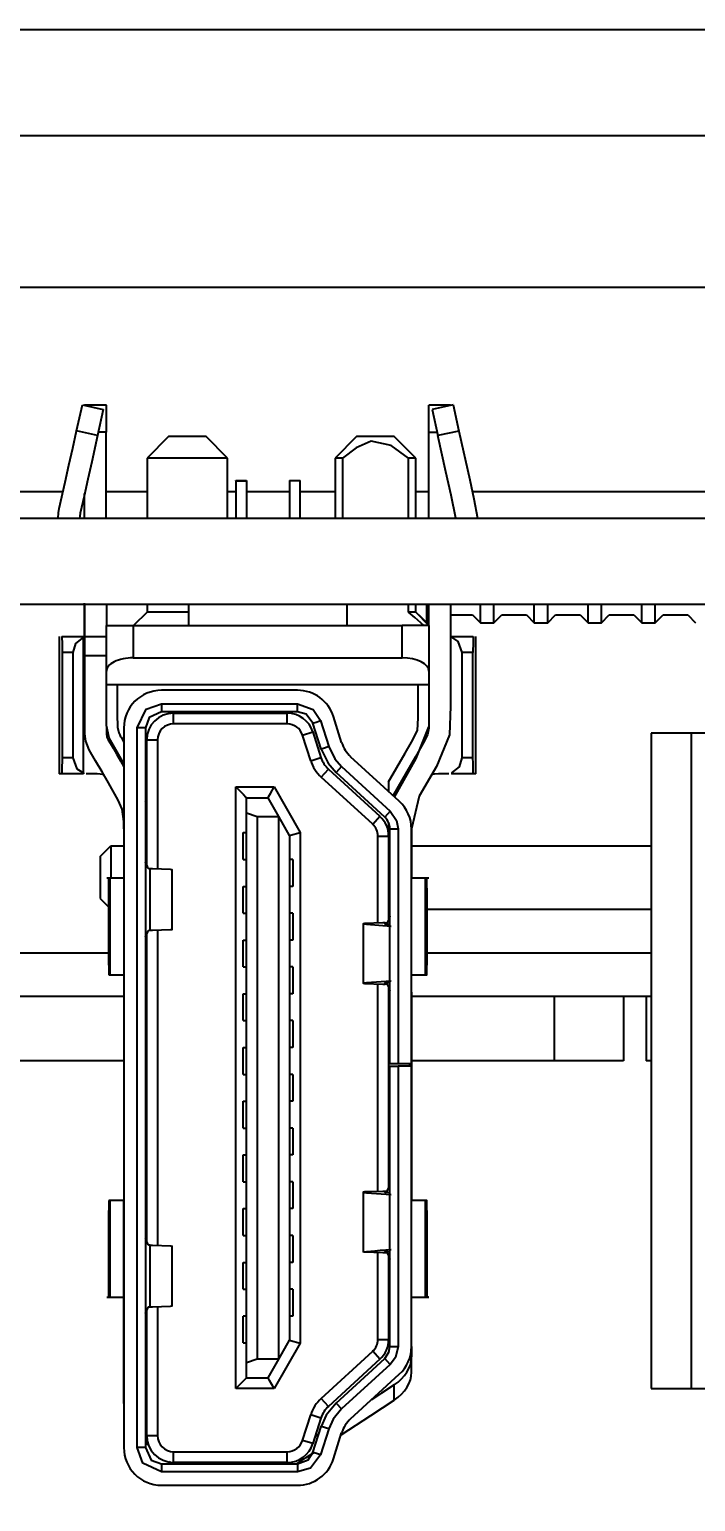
# Model space of a CAD drawing. Header units: millimetres. Extents: x 239 to 841, y 198 to 536.
# Drawn here: x 351.12 to 363.51, y 261.74 to 289.15 of the extents above; entities that cross this region are included whole.
import ezdxf

# ---------------------------------------------------------------- set-up
doc = ezdxf.new("R2010")
doc.units = ezdxf.units.MM
doc.styles.get("Standard").update_dxf_attribs({"font": 'arial.ttf'})
doc.dimstyles.get("Standard").update_dxf_attribs({"dimtxt": 3, "dimasz": 2, "dimexe": 0.5, "dimexo": 0.5, "dimgap": 0.5, "dimtad": 1, "dimdec": 1, "dimzin": 0, "dimdsep": 46, "dimtxsty": 'Standard', "dimcen": 0.09, "dimclrd": 253, "dimclre": 253, "dimclrt": 6, "dimadec": 0, "dimazin": 0, "dimtfac": 1, "dimtdec": 1, "dimtofl": 0, "dimtmove": 0, "dimatfit": 3, "dimfxl": 1, "dimtolj": 1, "dimtzin": 0, "dimarcsym": 0})

# ---------------------------------------------------------------- blocks, each defined once
blk = doc.blocks.new('*D11')
at = {"color": 253, "lineweight": -2}
for p, q in [((347.301, 268.898), (347.301, 247.581)), ((354.844, 261.544), (354.844, 247.581)), ((352.844, 248.081), (349.301, 248.081))]:
    blk.add_line(p, q, dxfattribs=at)
at = {"color": 253}
for points in [[(349.301, 248.414), (349.301, 247.748), (347.301, 248.081)], [(352.844, 248.414), (352.844, 247.748), (354.844, 248.081)]]:
    blk.add_solid(points, dxfattribs=at)
at = {"layer": 'Defpoints', "color": 0}
for p in [(347.301, 269.398), (354.844, 262.044), (347.301, 248.081)]:
    blk.add_point(p, dxfattribs=at)
at = {"color": 6, "insert": (351.073, 250.107), "char_height": 3, "attachment_point": 5}
blk.add_mtext('\\A1;7.5', dxfattribs=at)
blk = doc.blocks.new('*D12')
at = {"color": 253, "lineweight": -2}
for p, q in [((354.844, 261.544), (354.844, 247.581)), ((370.139, 261.648), (370.139, 247.581)), ((356.844, 248.081), (368.139, 248.081))]:
    blk.add_line(p, q, dxfattribs=at)
at = {"color": 253}
for points in [[(356.844, 248.414), (356.844, 247.748), (354.844, 248.081)], [(368.139, 248.414), (368.139, 247.748), (370.139, 248.081)]]:
    blk.add_solid(points, dxfattribs=at)
at = {"layer": 'Defpoints', "color": 0}
for p in [(354.844, 262.044), (370.139, 262.148), (370.139, 248.081)]:
    blk.add_point(p, dxfattribs=at)
at = {"color": 6, "insert": (362.492, 250.114), "char_height": 3, "attachment_point": 5}
blk.add_mtext('\\A1;15.3', dxfattribs=at)

msp = doc.modelspace()

# ---------------------------------------------------------------- linework, layer by layer
for p, q in [((342.856, 289.148), (415.856, 289.148)), ((415.856, 287.168), (342.856, 287.168)), ((342.856, 284.348), (368.006, 284.348)), ((351.998, 281.673), (352.106, 282.161)), ((352.106, 282.161), (352.496, 282.075)), ((352.549, 282.152), (352.149, 282.152)), ((352.149, 282.151), (352.149, 282.152)), ((352.496, 282.075), (352.388, 281.586)), ((358.953, 282.152), (358.553, 282.152)), ((358.953, 282.152), (358.553, 282.152)), ((359.003, 282.159), (358.613, 282.073)), ((358.613, 282.073), (358.721, 281.585)), ((358.953, 282.151), (358.953, 282.152)), ((359.003, 282.159), (359.111, 281.671)), ((352.388, 281.586), (351.998, 281.673)), ((352.549, 281.652), (352.403, 281.652)), ((353.709, 281.569), (353.309, 281.169)), ((354.409, 281.569), (353.709, 281.569)), ((354.809, 281.169), (354.409, 281.569)), ((357.209, 281.569), (356.809, 281.169)), ((357.272, 281.569), (357.209, 281.569)), ((357.909, 281.569), (357.272, 281.569)), ((358.309, 281.169), (357.909, 281.569)), ((358.553, 281.652), (358.706, 281.652)), ((359.111, 281.671), (358.721, 281.585)), ((353.309, 281.169), (353.309, 280.048)), ((354.809, 281.169), (353.309, 281.169)), ((354.809, 280.048), (354.809, 281.169)), ((356.809, 281.169), (356.809, 280.048)), ((356.944, 281.169), (356.809, 281.169)), ((356.944, 281.169), (356.944, 280.048)), ((358.309, 281.169), (358.173, 281.169)), ((358.173, 280.048), (358.173, 281.169)), ((358.309, 280.048), (358.309, 281.169)), ((354.959, 280.748), (355.159, 280.748)), ((354.959, 280.744), (354.959, 280.048)), ((354.959, 280.744), (355.159, 280.744)), ((355.159, 280.744), (355.159, 280.048)), ((355.959, 280.748), (356.159, 280.748)), ((355.959, 280.748), (355.959, 280.744)), ((355.959, 280.744), (355.959, 280.048)), ((356.159, 280.048), (356.159, 280.744)), ((346.556, 280.548), (351.749, 280.548)), ((352.55, 280.548), (353.309, 280.548)), ((354.809, 280.548), (354.959, 280.548)), ((355.159, 280.548), (355.959, 280.548)), ((356.159, 280.548), (356.809, 280.548)), ((358.309, 280.548), (358.553, 280.548)), ((359.36, 280.548), (366.349, 280.548)), ((333.795, 280.048), (428.916, 280.048)), ((333.795, 278.448), (420.198, 278.448)), ((353.309, 278.298), (353.059, 278.048)), ((353.309, 278.448), (353.309, 278.298)), ((354.079, 278.298), (353.309, 278.298)), ((354.079, 278.448), (354.079, 278.048)), ((357.029, 278.448), (357.029, 278.048)), ((358.173, 278.298), (358.173, 278.448)), ((358.309, 278.298), (358.173, 278.298)), ((358.309, 278.298), (358.309, 278.448)), ((358.554, 278.052), (358.309, 278.298)), ((358.359, 278.248), (358.367, 278.248)), ((358.367, 278.248), (358.513, 278.102)), ((358.513, 278.102), (358.513, 278.448)), ((358.976, 278.248), (359.367, 278.248)), ((359.367, 278.248), (359.513, 278.102)), ((359.513, 278.102), (359.513, 278.448)), ((359.763, 278.102), (359.763, 278.448)), ((359.763, 278.102), (359.909, 278.248)), ((359.909, 278.248), (360.367, 278.248)), ((360.367, 278.248), (360.513, 278.102)), ((360.513, 278.102), (360.513, 278.448)), ((360.763, 278.102), (360.763, 278.448)), ((360.763, 278.102), (360.909, 278.248)), ((360.909, 278.248), (361.367, 278.248)), ((361.367, 278.248), (361.513, 278.102)), ((361.513, 278.102), (361.513, 278.448)), ((361.763, 278.102), (361.763, 278.448)), ((361.763, 278.102), (361.909, 278.248)), ((361.909, 278.248), (362.367, 278.248)), ((362.367, 278.248), (362.513, 278.102)), ((362.513, 278.102), (362.513, 278.448)), ((362.763, 278.102), (362.763, 278.448)), ((362.763, 278.102), (362.909, 278.248)), ((362.909, 278.248), (363.367, 278.248)), ((363.367, 278.248), (363.513, 278.102)), ((352.554, 278.048), (353.054, 278.048)), ((352.554, 277.198), (352.554, 278.048)), ((353.054, 278.048), (358.054, 278.048)), ((353.054, 278.048), (353.054, 277.448)), ((358.554, 278.048), (358.054, 278.048)), ((358.054, 277.448), (358.054, 278.048)), ((358.554, 278.048), (358.554, 277.198)), ((359.513, 278.102), (359.763, 278.102)), ((360.513, 278.102), (360.763, 278.102)), ((361.513, 278.102), (361.763, 278.102)), ((362.513, 278.102), (362.763, 278.102)), ((351.678, 277.848), (351.678, 275.288)), ((352.155, 277.848), (352.554, 277.848)), ((359.424, 275.288), (359.424, 277.848)), ((351.729, 277.548), (351.729, 275.588)), ((352.155, 277.492), (352.554, 277.492)), ((353.054, 277.448), (358.054, 277.448)), ((359.373, 275.588), (359.373, 277.548)), ((352.554, 276.948), (352.554, 277.198)), ((358.554, 277.198), (358.554, 276.948)), ((358.554, 276.948), (352.554, 276.948)), ((356.109, 276.844), (353.579, 276.844)), ((353.579, 276.594), (356.109, 276.594)), ((353.804, 276.419), (355.918, 276.419)), ((353.804, 276.219), (353.804, 276.419)), ((355.918, 276.219), (355.918, 276.419)), ((356.539, 276.28), (356.692, 275.795)), ((356.93, 275.87), (356.777, 276.355)), ((352.879, 276.144), (352.879, 262.744)), ((353.129, 262.744), (353.129, 276.144)), ((355.918, 276.219), (353.804, 276.219)), ((356.204, 276.01), (356.395, 276.07)), ((356.355, 275.534), (356.204, 276.01)), ((356.395, 276.07), (356.545, 275.594)), ((362.689, 276.048), (362.689, 263.848)), ((363.439, 276.048), (362.689, 276.048)), ((363.839, 276.048), (363.439, 276.048)), ((363.439, 263.848), (363.439, 276.048)), ((353.304, 275.919), (353.504, 275.919)), ((353.304, 273.592), (353.304, 275.919)), ((353.504, 275.919), (353.504, 273.518)), ((356.355, 275.534), (356.545, 275.594)), ((358.002, 274.778), (357.097, 275.608)), ((356.549, 275.229), (356.684, 275.376)), ((357.507, 274.35), (356.549, 275.229)), ((356.684, 275.376), (357.642, 274.498)), ((357.732, 274.483), (356.827, 275.313)), ((356.928, 275.424), (357.833, 274.594)), ((359.424, 275.288), (359.379, 275.288)), ((354.96, 275.044), (355.677, 275.044)), ((354.96, 263.844), (354.96, 275.044)), ((355.677, 275.044), (356.16, 274.197)), ((357.804, 275.141), (357.804, 274.96)), ((355.16, 274.844), (355.56, 274.844)), ((355.16, 274.564), (355.16, 274.844)), ((355.76, 274.494), (355.56, 274.844)), ((355.16, 274.564), (355.36, 274.494)), ((355.16, 264.324), (355.16, 274.564)), ((355.36, 274.494), (355.76, 274.494)), ((355.36, 274.494), (355.36, 264.394)), ((355.96, 274.144), (355.76, 274.494)), ((355.76, 264.394), (355.76, 274.494)), ((357.507, 274.35), (357.642, 274.498)), ((357.833, 274.594), (357.732, 274.483)), ((357.804, 274.382), (357.804, 272.583)), ((357.804, 274.382), (357.804, 274.129)), ((352.877, 274.148), (352.879, 274.148)), ((353.279, 274.148), (353.282, 274.148)), ((355.097, 274.194), (355.16, 274.194)), ((355.097, 273.694), (355.097, 274.194)), ((355.96, 274.144), (355.96, 264.744)), ((356.16, 274.197), (356.16, 264.691)), ((357.604, 274.129), (357.804, 274.129)), ((357.604, 272.515), (357.604, 274.129)), ((357.804, 274.129), (357.804, 272.583)), ((357.829, 274.262), (357.979, 274.262)), ((357.829, 269.894), (357.829, 274.262)), ((357.979, 274.262), (357.979, 269.894)), ((358.229, 274.262), (358.229, 273.344)), ((358.229, 269.894), (358.229, 274.262)), ((352.438, 273.748), (352.638, 273.948)), ((352.638, 273.948), (352.88, 273.948)), ((352.638, 273.948), (352.638, 273.352)), ((358.229, 273.948), (362.69, 273.948)), ((352.438, 273.748), (352.438, 272.968)), ((355.097, 273.694), (355.16, 273.694)), ((356.02, 273.694), (355.96, 273.694)), ((356.02, 273.694), (356.02, 273.194)), ((352.879, 273.344), (352.559, 273.344)), ((352.879, 273.344), (352.559, 273.344)), ((352.597, 273.344), (352.597, 273.344)), ((352.62, 273.344), (352.62, 271.544)), ((353.369, 272.376), (353.369, 273.52)), ((353.778, 272.394), (353.778, 273.502)), ((358.55, 273.344), (358.229, 273.344)), ((358.55, 273.344), (358.229, 273.344)), ((358.488, 271.544), (358.488, 273.344)), ((352.597, 271.728), (352.597, 273.16)), ((355.097, 273.194), (355.16, 273.194)), ((355.097, 272.694), (355.097, 273.194)), ((356.02, 273.194), (355.96, 273.194)), ((358.512, 273.16), (358.512, 271.728)), ((352.438, 272.968), (352.597, 272.809)), ((358.512, 272.768), (362.689, 272.768)), ((355.097, 272.694), (355.16, 272.694)), ((356.02, 272.694), (355.96, 272.694)), ((356.02, 272.694), (356.02, 272.194)), ((357.333, 272.498), (357.333, 271.39)), ((353.304, 266.584), (353.304, 272.304)), ((353.504, 272.377), (353.504, 266.511)), ((355.097, 272.194), (355.16, 272.194)), ((355.097, 271.694), (355.097, 272.194)), ((356.02, 272.194), (355.96, 272.194)), ((352.597, 271.948), (349.131, 271.948)), ((362.69, 271.948), (358.512, 271.948)), ((352.597, 271.728), (352.597, 271.544)), ((355.097, 271.694), (355.16, 271.694)), ((356.02, 271.694), (355.96, 271.694)), ((356.02, 271.694), (356.02, 271.194)), ((358.512, 271.544), (358.512, 271.728)), ((352.62, 271.544), (352.879, 271.544)), ((357.604, 267.515), (357.604, 271.374)), ((358.229, 271.544), (358.488, 271.544)), ((349.131, 271.148), (352.88, 271.148)), ((355.097, 271.194), (355.16, 271.194)), ((355.097, 270.694), (355.097, 271.194)), ((356.02, 271.194), (355.96, 271.194)), ((357.804, 271.305), (357.804, 269.928)), ((358.229, 271.148), (362.69, 271.148)), ((360.885, 271.148), (360.885, 269.948)), ((362.175, 271.148), (362.175, 269.948)), ((362.595, 271.148), (362.595, 269.948)), ((355.097, 270.694), (355.16, 270.694)), ((356.02, 270.694), (355.96, 270.694)), ((356.02, 270.694), (356.02, 270.194)), ((355.097, 270.194), (355.16, 270.194)), ((355.097, 269.694), (355.097, 270.194)), ((356.02, 270.194), (355.96, 270.194)), ((352.879, 269.948), (348.885, 269.948)), ((355.097, 269.694), (355.16, 269.694)), ((356.02, 269.694), (355.96, 269.694)), ((356.02, 269.694), (356.02, 269.194)), ((357.827, 269.894), (357.829, 269.894)), ((357.829, 269.894), (357.979, 269.894)), ((357.829, 269.887), (357.829, 269.894)), ((357.829, 269.844), (357.979, 269.844)), ((357.829, 264.626), (357.829, 269.844)), ((357.979, 269.894), (358.229, 269.894)), ((358.229, 269.844), (357.979, 269.844)), ((357.979, 269.844), (357.979, 264.626)), ((360.885, 269.948), (358.229, 269.948)), ((358.229, 269.894), (358.229, 269.844)), ((358.229, 269.85), (358.229, 269.844)), ((358.229, 264.626), (358.229, 269.844)), ((362.175, 269.948), (360.885, 269.948)), ((362.689, 269.948), (362.595, 269.948)), ((355.097, 269.194), (355.16, 269.194)), ((355.097, 268.694), (355.097, 269.194)), ((356.02, 269.194), (355.96, 269.194)), ((357.804, 269.011), (357.804, 267.583)), ((357.827, 269.094), (357.829, 269.094)), ((355.097, 268.694), (355.16, 268.694)), ((356.02, 268.694), (355.96, 268.694)), ((356.02, 268.694), (356.02, 268.194)), ((355.097, 268.194), (355.16, 268.194)), ((355.097, 267.694), (355.097, 268.194)), ((356.02, 268.194), (355.96, 268.194)), ((355.097, 267.694), (355.16, 267.694)), ((356.02, 267.694), (355.96, 267.694)), ((356.02, 267.694), (356.02, 267.194)), ((357.333, 267.498), (357.333, 266.39)), ((352.597, 267.344), (352.597, 267.161)), ((352.879, 267.344), (352.62, 267.344)), ((352.62, 267.344), (352.62, 265.544)), ((358.488, 267.344), (358.229, 267.344)), ((358.488, 265.544), (358.488, 267.344)), ((358.512, 267.161), (358.512, 267.344)), ((352.597, 265.728), (352.597, 267.161)), ((355.097, 267.194), (355.16, 267.194)), ((355.097, 266.694), (355.097, 267.194)), ((356.02, 267.194), (355.96, 267.194)), ((358.512, 267.161), (358.512, 265.728)), ((355.097, 266.694), (355.16, 266.694)), ((356.02, 266.694), (355.96, 266.694)), ((356.02, 266.694), (356.02, 266.194)), ((353.369, 265.368), (353.369, 266.513)), ((353.778, 265.387), (353.778, 266.494)), ((355.097, 266.194), (355.16, 266.194)), ((355.097, 265.694), (355.097, 266.194)), ((356.02, 266.194), (355.96, 266.194)), ((357.604, 264.759), (357.604, 266.374)), ((357.804, 266.305), (357.804, 264.759)), ((355.097, 265.694), (355.16, 265.694)), ((356.02, 265.694), (355.96, 265.694)), ((356.02, 265.694), (356.02, 265.194)), ((352.559, 265.544), (352.879, 265.544)), ((352.559, 265.544), (352.879, 265.544)), ((353.504, 265.37), (353.504, 262.969)), ((358.229, 265.544), (358.55, 265.544)), ((358.229, 265.544), (358.55, 265.544)), ((358.229, 265.544), (358.506, 265.544)), ((358.55, 265.545), (358.548, 265.545)), ((353.304, 262.969), (353.304, 265.296)), ((355.16, 265.194), (355.097, 265.194)), ((355.097, 264.694), (355.097, 265.194)), ((356.02, 265.194), (355.96, 265.194)), ((357.604, 264.759), (357.804, 264.759)), ((355.097, 264.694), (355.16, 264.694)), ((356.16, 264.691), (355.677, 263.844)), ((355.76, 264.394), (355.96, 264.744)), ((356.549, 263.66), (357.507, 264.538)), ((357.642, 264.391), (357.507, 264.538)), ((357.829, 264.626), (357.979, 264.626)), ((355.36, 264.394), (355.16, 264.324)), ((355.16, 264.044), (355.16, 264.324)), ((355.76, 264.394), (355.36, 264.394)), ((355.56, 264.044), (355.76, 264.394)), ((357.642, 264.391), (356.684, 263.512)), ((356.827, 263.575), (357.732, 264.405)), ((357.833, 264.294), (356.928, 263.464)), ((357.833, 264.294), (357.732, 264.405)), ((358.229, 264.149), (358.229, 264.432)), ((355.16, 264.044), (355.56, 264.044)), ((357.097, 263.28), (358.002, 264.11)), ((355.677, 263.844), (354.96, 263.844)), ((357.909, 263.63), (357.909, 263.913)), ((362.689, 263.848), (363.439, 263.848)), ((363.439, 263.848), (363.839, 263.848)), ((352.879, 263.568), (352.879, 263.285)), ((356.684, 263.512), (356.549, 263.66)), ((356.204, 262.879), (356.355, 263.355)), ((356.545, 263.294), (356.355, 263.355)), ((356.545, 263.294), (356.395, 262.819)), ((353.304, 262.969), (353.504, 262.969)), ((356.395, 262.819), (356.204, 262.879)), ((356.692, 263.094), (356.539, 262.609)), ((356.777, 262.533), (356.93, 263.019)), ((353.804, 262.669), (355.918, 262.669)), ((353.804, 262.469), (353.804, 262.669)), ((355.918, 262.469), (355.918, 262.669)), ((356.109, 262.294), (353.579, 262.294)), ((355.918, 262.469), (353.804, 262.469)), ((353.966, 262.469), (353.966, 262.444)), ((353.579, 262.044), (356.109, 262.044))]:
    msp.add_line(p, q)
for points in [[(352.549, 282.152), (352.549, 282.152), (352.549, 282.112), (352.549, 281.652)], [(358.553, 281.652), (358.553, 282.056), (358.553, 282.152)], [(351.678, 280.227), (351.787, 280.719), (351.857, 281.037), (351.927, 281.355), (351.998, 281.673)], [(352.388, 281.586), (352.28, 281.095), (352.209, 280.777), (352.139, 280.459), (352.068, 280.141)], [(352.549, 280.048), (352.549, 280.946), (352.549, 281.652)], [(358.173, 281.169), (357.848, 281.401), (357.476, 281.481), (357.198, 281.358), (356.944, 281.169)], [(358.553, 280.048), (358.553, 281.652)], [(359.053, 280.048), (358.965, 280.479), (358.87, 280.909), (358.721, 281.585)], [(359.111, 281.671), (359.312, 280.764), (359.391, 280.407), (359.454, 280.048)], [(354.959, 280.744), (354.959, 280.746), (354.959, 280.748)], [(355.159, 280.748), (355.159, 280.746), (355.159, 280.744)], [(356.159, 280.744), (356.159, 280.746), (356.159, 280.748)], [(352.149, 280.048), (352.149, 280.305), (352.149, 280.506)], [(351.655, 280.048), (351.664, 280.149), (351.678, 280.227)], [(352.068, 280.141), (352.059, 280.089), (352.055, 280.048)], [(352.149, 277.848), (352.149, 277.848), (352.149, 277.848), (352.149, 277.848), (352.149, 277.855), (352.149, 277.965), (352.149, 278.465)], [(352.155, 278.048), (352.155, 278.262), (352.155, 278.43)], [(352.555, 278.43), (352.555, 278.216), (352.555, 278.048)], [(358.461, 278.048), (358.29, 278.2), (358.173, 278.298)], [(358.957, 278.458), (358.953, 278.323), (358.953, 278.217), (358.953, 278.029), (358.953, 277.691), (358.953, 277.089), (358.953, 276.551), (358.939, 276.014), (358.694, 275.427), (358.371, 274.874), (358.229, 274.262)], [(358.553, 278.048), (358.553, 278.448)], [(358.553, 278.048), (358.553, 278.272), (358.554, 278.448)], [(352.155, 277.848), (352.155, 277.92), (352.155, 278.048)], [(351.724, 277.848), (351.727, 277.806), (351.728, 277.739), (351.729, 277.65), (351.729, 277.548)], [(351.724, 277.848), (352.124, 277.848)], [(352.126, 277.831), (351.98, 277.716), (351.929, 277.548)], [(352.126, 277.831), (352.124, 277.847), (352.124, 277.848), (352.124, 277.848), (352.124, 277.848)], [(352.126, 275.305), (352.126, 277.831)], [(352.155, 277.492), (352.155, 277.821), (352.155, 277.846), (352.155, 277.848), (352.155, 277.848), (352.155, 277.848)], [(358.979, 277.848), (358.978, 277.848), (358.978, 277.848), (358.978, 277.847), (358.977, 277.831)], [(359.173, 277.548), (359.096, 277.75), (358.977, 277.831)], [(358.979, 277.848), (359.379, 277.848)], [(359.379, 277.848), (359.374, 277.739), (359.373, 277.548)], [(351.929, 277.548), (351.729, 277.548)], [(351.929, 277.548), (351.929, 275.588)], [(352.155, 276.036), (352.155, 276.531), (352.155, 276.852), (352.155, 277.172), (352.155, 277.492)], [(359.373, 277.548), (359.173, 277.548)], [(359.173, 275.588), (359.173, 277.548)], [(352.879, 275.479), (352.607, 275.96), (352.555, 276.187), (352.554, 276.414), (352.554, 276.948)], [(352.754, 276.948), (352.754, 276.399), (352.758, 276.156), (352.784, 276.055), (352.801, 276.018), (352.812, 275.999), (352.822, 275.981), (352.823, 275.979), (352.826, 275.974), (352.879, 275.881)], [(357.804, 275.141), (358.109, 275.672), (358.229, 275.88), (358.338, 276.095), (358.354, 276.333), (358.354, 276.572), (358.354, 276.948)], [(358.554, 276.948), (358.554, 276.544), (358.55, 276.138), (358.524, 276.018), (358.474, 275.906), (358.303, 275.607), (357.887, 274.884)], [(353.129, 276.144), (353.292, 276.491), (353.579, 276.594)], [(353.579, 276.594), (353.579, 276.444)], [(356.109, 276.444), (356.109, 276.594)], [(356.109, 276.594), (356.402, 276.486), (356.539, 276.28)], [(353.579, 276.444), (353.348, 276.335), (353.279, 276.144)], [(356.109, 276.444), (353.579, 276.444)], [(356.396, 276.235), (356.268, 276.399), (356.109, 276.444)], [(356.396, 276.235), (356.476, 276.26), (356.539, 276.28)], [(352.235, 275.737), (352.171, 275.9), (352.155, 276.036)], [(352.555, 276.174), (352.555, 276.097), (352.555, 276.036)], [(352.555, 276.036), (352.564, 275.979), (352.582, 275.937)], [(353.279, 276.144), (353.129, 276.144)], [(353.279, 276.144), (353.279, 262.744)], [(356.549, 275.749), (356.396, 276.235)], [(357.913, 274.855), (358.315, 275.572), (358.553, 276.164)], [(352.773, 274.801), (352.59, 275.119), (352.472, 275.325), (352.353, 275.531), (352.235, 275.737)], [(352.582, 275.937), (352.683, 275.761), (352.748, 275.647), (352.814, 275.533), (352.879, 275.419)], [(356.692, 275.795), (356.612, 275.769), (356.549, 275.749)], [(356.549, 275.749), (356.676, 275.487), (356.827, 275.313)], [(356.692, 275.795), (356.8, 275.571), (356.928, 275.424)], [(351.729, 275.588), (351.727, 275.357), (351.724, 275.288)], [(351.929, 275.588), (351.817, 275.588), (351.729, 275.588)], [(351.929, 275.588), (352.006, 275.385), (352.126, 275.305)], [(358.977, 275.305), (359.122, 275.419), (359.173, 275.588)], [(359.373, 275.588), (359.261, 275.588), (359.173, 275.588)], [(359.379, 275.288), (359.376, 275.33), (359.375, 275.397), (359.374, 275.486), (359.373, 275.588)], [(351.724, 275.288), (351.698, 275.288), (351.678, 275.288)], [(352.124, 275.288), (351.9, 275.288), (351.724, 275.288)], [(352.126, 275.305), (352.125, 275.291), (352.124, 275.288)], [(352.379, 275.288), (352.267, 275.288), (352.178, 275.288)], [(352.51, 275.271), (352.437, 275.285), (352.379, 275.288)], [(353.279, 275.184), (353.293, 275.16), (353.304, 275.141)], [(356.928, 275.424), (356.827, 275.313)], [(358.729, 275.288), (358.653, 275.282), (358.595, 275.269)], [(358.924, 275.288), (358.815, 275.288), (358.729, 275.288)], [(358.977, 275.305), (358.978, 275.289), (358.978, 275.288), (358.978, 275.288), (358.979, 275.288)], [(359.379, 275.288), (359.155, 275.288), (358.979, 275.288)], [(354.96, 275.044), (355.103, 274.902), (355.147, 274.857), (355.158, 274.847), (355.16, 274.845), (355.16, 274.844), (355.16, 274.844), (355.16, 274.844), (355.16, 274.844)], [(355.56, 274.844), (355.56, 274.844), (355.56, 274.844), (355.56, 274.844), (355.561, 274.844), (355.561, 274.845), (355.561, 274.845), (355.562, 274.847), (355.566, 274.853), (355.576, 274.871), (355.606, 274.922), (355.677, 275.044)], [(352.879, 274.402), (352.846, 274.632), (352.773, 274.801)], [(353.304, 274.739), (353.289, 274.766), (353.276, 274.788)], [(352.879, 274.262), (352.879, 274.341), (352.879, 274.402)], [(357.833, 274.594), (357.95, 274.423), (357.979, 274.262)], [(355.96, 274.144), (355.96, 274.144), (355.961, 274.144), (355.961, 274.144), (355.976, 274.148), (356.16, 274.197)], [(353.336, 273.522), (353.335, 273.524), (353.334, 273.525), (353.334, 273.526), (353.332, 273.53), (353.329, 273.536), (353.325, 273.546), (353.316, 273.565), (353.304, 273.593), (353.291, 273.621), (353.279, 273.648)], [(352.597, 273.16), (352.597, 273.33), (352.597, 273.343), (352.597, 273.344)], [(352.879, 273.344), (352.734, 273.344), (352.62, 273.344)], [(353.365, 273.52), (353.342, 273.521), (353.337, 273.522), (353.336, 273.522)], [(353.369, 273.52), (353.367, 273.52), (353.365, 273.52)], [(353.412, 273.52), (353.388, 273.52), (353.369, 273.52)], [(353.778, 273.502), (353.778, 273.503), (353.776, 273.504), (353.749, 273.508), (353.412, 273.52)], [(358.488, 273.344), (358.343, 273.344), (358.229, 273.344)], [(358.512, 273.16), (358.512, 273.302), (358.512, 273.344)], [(357.698, 272.516), (357.354, 272.504), (357.333, 272.499), (357.333, 272.498), (357.333, 272.497), (357.391, 272.489)], [(357.391, 272.489), (357.851, 272.456)], [(357.741, 272.517), (357.698, 272.516)], [(357.789, 272.501), (357.738, 272.498), (357.736, 272.498), (357.736, 272.498), (357.736, 272.498), (357.736, 272.498), (357.744, 272.496)], [(357.741, 272.517), (357.744, 272.517), (357.745, 272.517)], [(357.744, 272.496), (357.773, 272.494), (357.792, 272.493), (357.811, 272.491), (357.83, 272.49)], [(357.745, 272.517), (357.769, 272.518), (357.774, 272.518), (357.775, 272.518), (357.775, 272.518), (357.775, 272.518)], [(357.829, 272.639), (357.829, 272.639), (357.829, 272.638), (357.829, 272.638), (357.829, 272.638), (357.828, 272.637), (357.828, 272.635), (357.826, 272.632), (357.824, 272.627), (357.82, 272.618), (357.812, 272.601), (357.799, 272.571), (357.775, 272.518)], [(353.279, 272.248), (353.298, 272.291), (353.311, 272.319), (353.323, 272.346), (353.33, 272.362), (353.333, 272.369), (353.334, 272.372), (353.335, 272.373), (353.336, 272.374)], [(353.336, 272.374), (353.337, 272.374), (353.339, 272.375), (353.346, 272.375), (353.365, 272.376)], [(353.365, 272.376), (353.367, 272.376), (353.369, 272.376)], [(353.369, 272.376), (353.393, 272.376), (353.413, 272.376)], [(353.413, 272.376), (353.749, 272.388), (353.776, 272.393), (353.778, 272.393), (353.778, 272.394)], [(352.597, 271.544), (352.597, 271.544), (352.597, 271.544), (352.597, 271.544), (352.597, 271.544), (352.6, 271.544), (352.62, 271.544)], [(357.391, 271.399), (357.333, 271.391), (357.333, 271.39), (357.333, 271.39), (357.354, 271.385), (357.698, 271.372)], [(357.851, 271.432), (357.391, 271.399)], [(357.698, 271.372), (357.741, 271.372)], [(357.744, 271.392), (357.735, 271.391), (357.735, 271.391), (357.735, 271.391), (357.738, 271.39), (357.789, 271.388)], [(357.745, 271.372), (357.743, 271.372), (357.741, 271.372)], [(357.827, 271.398), (357.799, 271.396), (357.781, 271.395), (357.762, 271.393), (357.744, 271.392)], [(357.775, 271.37), (357.775, 271.37), (357.775, 271.37), (357.775, 271.37), (357.774, 271.37), (357.772, 271.371), (357.765, 271.371), (357.745, 271.372)], [(357.775, 271.37), (357.805, 271.303), (357.829, 271.25)], [(358.488, 271.544), (358.509, 271.544), (358.511, 271.544), (358.512, 271.544), (358.512, 271.544), (358.512, 271.544), (358.512, 271.544), (358.512, 271.544)], [(353.304, 271.226), (353.279, 271.226)], [(357.804, 271.305), (357.804, 269.221), (357.804, 267.583)], [(357.829, 271.226), (357.804, 271.226)], [(358.229, 271.226), (358.229, 271.054), (358.229, 270.902), (358.229, 270.59), (358.229, 270.22), (358.229, 269.261), (358.229, 268.303), (358.229, 267.344)], [(358.197, 269.852), (358.197, 269.882), (358.197, 269.893)], [(357.698, 267.516), (357.354, 267.504), (357.333, 267.499), (357.333, 267.498), (357.333, 267.497), (357.391, 267.489)], [(357.741, 267.516), (357.698, 267.516)], [(357.744, 267.496), (357.735, 267.498), (357.735, 267.498), (357.735, 267.498), (357.738, 267.499), (357.789, 267.501)], [(357.741, 267.516), (357.744, 267.516), (357.745, 267.517)], [(357.745, 267.517), (357.769, 267.517), (357.774, 267.518), (357.775, 267.518), (357.775, 267.518), (357.775, 267.518)], [(357.775, 267.518), (357.805, 267.586), (357.829, 267.638)], [(352.62, 267.344), (352.6, 267.344), (352.597, 267.344), (352.597, 267.344), (352.597, 267.344), (352.597, 267.344), (352.597, 267.344), (352.597, 267.344)], [(352.879, 263.568), (352.879, 265.683), (352.879, 267.344)], [(357.391, 267.489), (357.851, 267.456)], [(357.829, 267.49), (357.744, 267.496)], [(358.512, 267.344), (358.512, 267.344), (358.512, 267.344), (358.512, 267.344), (358.511, 267.344), (358.509, 267.344), (358.488, 267.344)], [(353.336, 266.514), (353.335, 266.516), (353.334, 266.517), (353.334, 266.519), (353.332, 266.522), (353.329, 266.528), (353.325, 266.538), (353.316, 266.557), (353.304, 266.585), (353.291, 266.613), (353.279, 266.64)], [(353.365, 266.513), (353.342, 266.514), (353.337, 266.514), (353.336, 266.514)], [(353.369, 266.513), (353.367, 266.513), (353.365, 266.513)], [(353.369, 266.513), (353.412, 266.512)], [(353.412, 266.512), (353.75, 266.5), (353.771, 266.497), (353.776, 266.496), (353.778, 266.495), (353.778, 266.494)], [(357.391, 266.399), (357.547, 266.41), (357.649, 266.418), (357.75, 266.425), (357.851, 266.432)], [(357.698, 266.372), (357.354, 266.385), (357.333, 266.389), (357.333, 266.39), (357.333, 266.391), (357.391, 266.399)], [(357.741, 266.372), (357.717, 266.372), (357.698, 266.372)], [(357.789, 266.388), (357.738, 266.39), (357.735, 266.391), (357.735, 266.391), (357.735, 266.391), (357.744, 266.392)], [(357.745, 266.372), (357.743, 266.372), (357.741, 266.372)], [(357.744, 266.392), (357.829, 266.398)], [(357.775, 266.37), (357.775, 266.37), (357.775, 266.37), (357.775, 266.37), (357.774, 266.37), (357.772, 266.371), (357.765, 266.371), (357.745, 266.372)], [(357.775, 266.37), (357.805, 266.303), (357.829, 266.25)], [(352.597, 265.545), (352.597, 265.545), (352.597, 265.558), (352.597, 265.728)], [(358.512, 265.728), (358.512, 265.558), (358.512, 265.545), (358.512, 265.545)], [(352.62, 265.544), (352.598, 265.544), (352.597, 265.544), (352.597, 265.544), (352.597, 265.544), (352.597, 265.544), (352.597, 265.544), (352.597, 265.544), (352.597, 265.545), (352.597, 265.545), (352.597, 265.545), (352.597, 265.545), (352.597, 265.545), (352.597, 265.545), (352.597, 265.545), (352.597, 265.545), (352.597, 265.545), (352.597, 265.545), (352.597, 265.545), (352.597, 265.545)], [(352.62, 265.544), (352.765, 265.544), (352.879, 265.544)], [(353.279, 265.24), (353.298, 265.283), (353.311, 265.311), (353.323, 265.338), (353.33, 265.354), (353.333, 265.361), (353.334, 265.364), (353.335, 265.365), (353.336, 265.366)], [(353.336, 265.366), (353.337, 265.367), (353.339, 265.367), (353.346, 265.367), (353.365, 265.368)], [(353.365, 265.368), (353.367, 265.368), (353.369, 265.368)], [(353.369, 265.368), (353.393, 265.368), (353.413, 265.368)], [(353.413, 265.368), (353.749, 265.38), (353.776, 265.385), (353.778, 265.386), (353.778, 265.386)], [(358.229, 265.544), (358.374, 265.544), (358.488, 265.544)], [(358.512, 265.545), (358.512, 265.545), (358.512, 265.545), (358.512, 265.545), (358.512, 265.545), (358.512, 265.545), (358.512, 265.545), (358.512, 265.545), (358.512, 265.545), (358.512, 265.545), (358.512, 265.545), (358.512, 265.545), (358.512, 265.544), (358.512, 265.544), (358.512, 265.544), (358.512, 265.544), (358.512, 265.544), (358.512, 265.544), (358.511, 265.544), (358.488, 265.544)], [(355.96, 264.744), (355.962, 264.744), (355.977, 264.74), (356.16, 264.691)], [(357.732, 264.405), (357.81, 264.519), (357.829, 264.626)], [(357.979, 264.626), (357.932, 264.425), (357.833, 264.294)], [(358.229, 264.625), (358.229, 264.517), (358.229, 264.432)], [(355.16, 264.044), (355.16, 264.044), (355.16, 264.044), (355.16, 264.044), (355.16, 264.044), (355.16, 264.044), (355.159, 264.043), (355.157, 264.041), (355.15, 264.033), (355.129, 264.012), (355.075, 263.959), (354.96, 263.844)], [(355.677, 263.844), (355.59, 263.994), (355.567, 264.034), (355.562, 264.042), (355.561, 264.044), (355.561, 264.044), (355.56, 264.044), (355.56, 264.044), (355.56, 264.044)], [(357.909, 263.913), (357.671, 263.757), (357.484, 263.635)], [(356.827, 263.575), (356.643, 263.349), (356.549, 263.139)], [(356.928, 263.464), (356.771, 263.272), (356.692, 263.094)], [(356.827, 263.575), (356.928, 263.464)], [(356.918, 262.981), (357.473, 263.345), (357.909, 263.63)], [(356.396, 262.654), (356.549, 263.139)], [(356.692, 263.094), (356.549, 263.139)], [(356.502, 262.992), (356.465, 262.968), (356.436, 262.948)], [(353.279, 262.744), (353.195, 262.744), (353.129, 262.744)], [(353.579, 262.294), (353.233, 262.457), (353.129, 262.744)], [(353.279, 262.835), (353.313, 262.808), (353.339, 262.788)], [(353.279, 262.744), (353.388, 262.513), (353.579, 262.444)], [(356.098, 262.444), (356.272, 262.558), (356.408, 262.647)], [(356.109, 262.444), (356.305, 262.516), (356.396, 262.654)], [(356.539, 262.609), (356.348, 262.362), (356.109, 262.294)], [(356.539, 262.609), (356.459, 262.634), (356.396, 262.654)], [(353.579, 262.444), (356.109, 262.444)], [(353.579, 262.444), (353.579, 262.294)], [(353.722, 262.486), (353.753, 262.462), (353.777, 262.442)], [(356.109, 262.444), (356.109, 262.36), (356.109, 262.294)]]:
    msp.add_lwpolyline(points)
for centre, radius, start, end in [((353.579, 276.144), 0.7, 90.0005, 180.0003), ((356.109, 276.144), 0.7, 17.5257, 90.0001), ((353.804, 275.919), 0.5, 90.0003, 180), ((355.918, 275.919), 0.5, 17.5258, 90.0003), ((353.804, 275.919), 0.3, 90.0003, 180), ((355.918, 275.919), 0.3, 17.5258, 90.0003), ((357.502, 276.051), 0.6, 197.5258, 227.4898), ((357.022, 275.745), 0.7, 197.5258, 227.4898), ((357.022, 275.745), 0.5, 197.5258, 227.4898), ((357.529, 274.262), 0.7, 0.0009, 47.4902), ((357.304, 274.129), 0.3, 0.0003, 47.4898), ((357.304, 274.129), 0.5, 0.0003, 47.4898), ((357.529, 274.262), 0.3, 0.0003, 47.4898), ((357.304, 264.759), 0.3, 312.5107, 0.0003), ((357.304, 264.759), 0.5, 312.5107, 0.0003), ((357.529, 264.626), 0.7, 312.5106, 0.0004), ((357.022, 263.144), 0.7, 132.5107, 162.4747), ((357.022, 263.144), 0.5, 132.5107, 162.4747), ((357.502, 262.838), 0.6, 132.5107, 162.4747), ((353.804, 262.969), 0.5, 180, 270), ((353.804, 262.969), 0.3, 180, 270), ((355.918, 262.969), 0.3, 270.0003, 342.4747), ((353.579, 262.744), 0.7, 180.0002, 270.0001), ((355.918, 262.969), 0.5, 270.0003, 342.4747), ((356.109, 262.744), 0.7, 270.0006, 342.4748)]:
    msp.add_arc(centre, radius, start, end)
for centre, major_axis, ratio, start_param, end_param in [((353.054, 277.198), (0.5, 0), 0.5, 1.570796, 3.141593), ((358.054, 277.198), (0.5, 0), 0.5, 0, 1.570796), ((357.229, 264.432), (1, 0), 0.706698, 5.459925, 6.283185), ((357.229, 264.149), (-1, 0), 0.706698, 2.318333, 3.141593)]:
    msp.add_ellipse(centre, major_axis=major_axis, ratio=ratio, start_param=start_param, end_param=end_param)

# ---------------------------------------------------------------- dimensions: what is measured, and where the dimension line sits
for base, p2, picture, middle in [((347.301, 248.081), (347.301, 269.398), '*D11', (351.073, 250.107)), ((370.139, 248.081), (370.139, 262.148), '*D12', (362.492, 250.114))]:
    dim = msp.add_linear_dim(base=base, p1=(354.844, 262.044), p2=p2, dimstyle='Standard')
    dim.commit()
    dim.dimension.update_dxf_attribs({"geometry": picture, "text_midpoint": middle})

doc.saveas('drawing.dxf')
